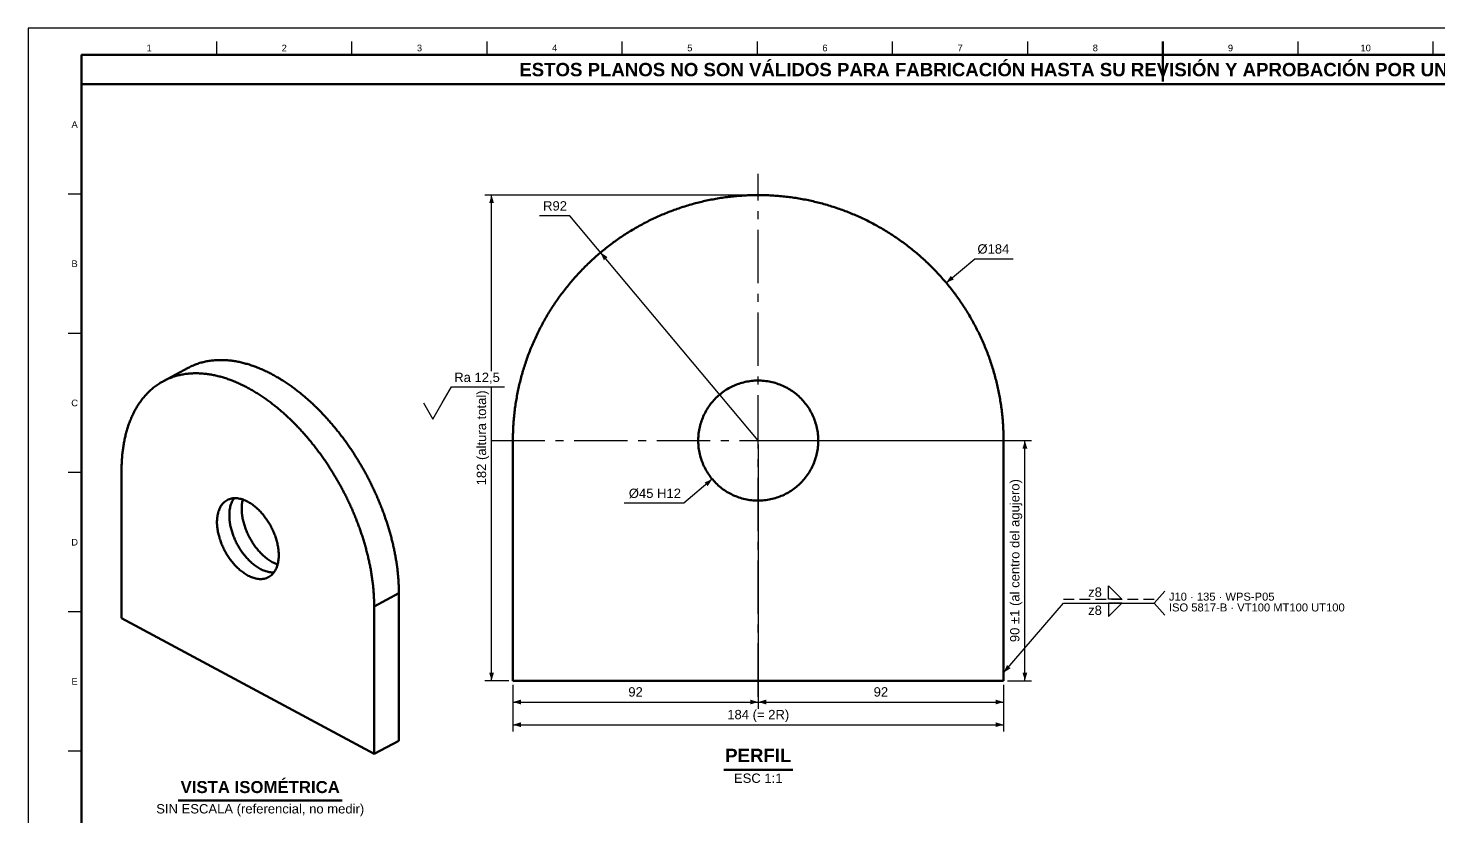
# Model space of a CAD drawing. Header units: millimetres. Extents: x 0 to 841, y 0 to 594.
# Drawn here: x 0 to 529, y 298 to 594 of the extents above; entities that cross this region are included whole.
import ezdxf
from ezdxf.enums import TextEntityAlignment as Align

# ---------------------------------------------------------------- set-up
doc = ezdxf.new("R2010")
doc.units = ezdxf.units.MM
doc.linetypes.add('EJE', pattern=[31, 20, -4, 3, -4])
doc.linetypes.add('OCULTO', pattern=[6, 4, -2])
for name, color, linetype, lineweight in [('COTA', 7, 'CONTINUOUS', 25), ('EJE', 7, 'EJE', 25), ('FINA', 7, 'CONTINUOUS', 25), ('MARCO', 7, 'CONTINUOUS', 70), ('OCU', 7, 'OCULTO', 25), ('TXT', 7, 'CONTINUOUS', 25), ('VIS', 7, 'CONTINUOUS', 50)]:
    doc.layers.add(name, color=color, linetype=linetype, lineweight=lineweight)
doc.styles.add('STD', font='LiberationSans-Regular.ttf')
doc.styles.add('STDB', font='LiberationSans-Bold.ttf')

msp = doc.modelspace()

# ---------------------------------------------------------------- linework, layer by layer
at = {"layer": 'COTA'}
for p, q in [((272.25, 531.45), (171.25, 531.45)), ((173.75, 465.5), (173.75, 531.45)), ((203.04, 523.71), (191.71, 523.71)), ((273.75, 439.45), (203.04, 523.71)), ((344.23, 498.59), (354.95, 507.58)), ((354.95, 507.58), (369.4, 507.58)), ((173.75, 349.45), (173.75, 459.75)), ((275.25, 439.45), (376.25, 439.45)), ((373.75, 349.45), (373.75, 439.45)), ((273.75, 437.95), (273.75, 338.95)), ((273.75, 437.95), (273.75, 338.95)), ((256.51, 424.99), (245.79, 415.99)), ((245.79, 415.99), (223.43, 415.99)), ((422.25, 378.45), (426.25, 382.95)), ((365.75, 352.45), (388.25, 378.45)), ((388.25, 378.45), (422.25, 378.45)), ((422.25, 378.45), (426.25, 373.95)), ((180.25, 349.45), (171.25, 349.45)), ((367.25, 349.45), (376.25, 349.45)), ((181.75, 347.95), (181.75, 338.95)), ((181.75, 347.95), (181.75, 330.45)), ((365.75, 347.95), (365.75, 338.95)), ((365.75, 347.95), (365.75, 330.45)), ((181.75, 341.45), (273.75, 341.45)), ((273.75, 341.45), (365.75, 341.45)), ((181.75, 332.95), (365.75, 332.95))]:
    msp.add_line(p, q, dxfattribs=at)
for points in [[(155.25, 453.55), (158.75, 459.65), (178.57, 459.65)], [(148.25, 453.55), (151.75, 447.45), (155.25, 453.55)]]:
    msp.add_lwpolyline(points, dxfattribs=at)
for points in [[(405.12, 380.05), (405.12, 385.05), (410.12, 380.05)], [(405.12, 378.45), (405.12, 373.45), (410.12, 378.45)]]:
    msp.add_lwpolyline(points, close=True, dxfattribs=at)
for points in [[(173.75, 531.45), (172.85, 528.45), (174.65, 528.45)], [(214.61, 509.92), (215.85, 507.05), (217.23, 508.21)], [(344.23, 498.59), (347.1, 499.82), (345.95, 501.2)], [(373.75, 439.45), (372.85, 436.45), (374.65, 436.45)], [(256.51, 424.99), (253.64, 423.75), (254.79, 422.37)], [(365.75, 352.45), (368.39, 354.13), (367.03, 355.31)], [(173.75, 349.45), (174.65, 352.45), (172.85, 352.45)], [(373.75, 349.45), (374.65, 352.45), (372.85, 352.45)], [(181.75, 341.45), (184.75, 340.55), (184.75, 342.35)], [(273.75, 341.45), (270.75, 342.35), (270.75, 340.55)], [(273.75, 341.45), (276.75, 340.55), (276.75, 342.35)], [(365.75, 341.45), (362.75, 342.35), (362.75, 340.55)], [(181.75, 332.95), (184.75, 332.05), (184.75, 333.85)], [(365.75, 332.95), (362.75, 333.85), (362.75, 332.05)]]:
    msp.add_solid(points, dxfattribs=at)
at = {"layer": 'EJE'}
for p, q in [((273.75, 343.45), (273.75, 539.45)), ((173.75, 439.45), (373.75, 439.45))]:
    msp.add_line(p, q, dxfattribs=at)
at = {"layer": 'FINA'}
for p, q in [((70.69, 584), (70.69, 589)), ((121.38, 584), (121.38, 589)), ((172.06, 584), (172.06, 589)), ((222.75, 584), (222.75, 589)), ((273.44, 584), (273.44, 589)), ((324.12, 584), (324.12, 589)), ((374.81, 584), (374.81, 589)), ((425.5, 584), (425.5, 589)), ((476.19, 584), (476.19, 589)), ((526.88, 584), (526.88, 589)), ((20, 531.82), (15, 531.82)), ((20, 479.64), (15, 479.64)), ((20, 427.45), (15, 427.45)), ((20, 375.27), (15, 375.27)), ((20, 323.09), (15, 323.09))]:
    msp.add_line(p, q, dxfattribs=at)
msp.add_lwpolyline([(0, 0), (841, 0), (841, 594), (0, 594)], close=True, dxfattribs=at)
at = {"layer": 'MARCO'}
msp.add_line((425.5, 589), (425.5, 574), dxfattribs=at)
for points in [[(20, 10), (831, 10), (831, 584), (20, 584)], [(20, 573), (831, 573), (831, 584), (20, 584)]]:
    msp.add_lwpolyline(points, close=True, dxfattribs=at)
at = {"layer": 'OCU'}
msp.add_line((388.25, 380.05), (422.25, 380.05), dxfattribs=at)
at = {"layer": 'VIS'}
for p, q in [((260.83, 316.05), (286.67, 316.05)), ((56.29, 304.58), (117.71, 304.58))]:
    msp.add_line(p, q, dxfattribs=at)
for points in [[(365.75, 439.45), (365.75, 440.05), (365.74, 440.65), (365.73, 441.25), (365.72, 441.85), (365.7, 442.45), (365.68, 443.05), (365.65, 443.65), (365.62, 444.25), (365.59, 444.85), (365.55, 445.45), (365.51, 446.05), (365.47, 446.65), (365.42, 447.25), (365.37, 447.85), (365.31, 448.45), (365.25, 449.05), (365.18, 449.64), (365.11, 450.24), (365.04, 450.84), (364.97, 451.43), (364.89, 452.03), (364.8, 452.62), (364.71, 453.22), (364.62, 453.81), (364.53, 454.4), (364.43, 455), (364.32, 455.59), (364.22, 456.18), (364.1, 456.77), (363.99, 457.36), (363.87, 457.95), (363.75, 458.54), (363.62, 459.12), (363.49, 459.71), (363.36, 460.3), (363.22, 460.88), (363.08, 461.47), (362.93, 462.05), (362.78, 462.63), (362.63, 463.21), (362.47, 463.79), (362.31, 464.37), (362.15, 464.95), (361.98, 465.53), (361.8, 466.1), (361.63, 466.68), (361.45, 467.25), (361.27, 467.82), (361.08, 468.39), (360.89, 468.96), (360.69, 469.53), (360.49, 470.1), (360.29, 470.66), (360.09, 471.23), (359.88, 471.79), (359.66, 472.35), (359.45, 472.91), (359.23, 473.47), (359, 474.03), (358.78, 474.59), (358.54, 475.14), (358.31, 475.69), (358.07, 476.25), (357.83, 476.8), (357.58, 477.34), (357.33, 477.89), (357.08, 478.44), (356.82, 478.98), (356.56, 479.52), (356.3, 480.06), (356.03, 480.6), (355.76, 481.14), (355.49, 481.67), (355.21, 482.2), (354.93, 482.73), (354.65, 483.26), (354.36, 483.79), (354.07, 484.32), (353.77, 484.84), (353.47, 485.36), (353.17, 485.88), (352.87, 486.4), (352.56, 486.92), (352.25, 487.43), (351.93, 487.94), (351.61, 488.45), (351.29, 488.96), (350.97, 489.46), (350.64, 489.97), (350.31, 490.47), (349.97, 490.97), (349.63, 491.46), (349.29, 491.96), (348.95, 492.45), (348.6, 492.94), (348.25, 493.43), (347.9, 493.91), (347.54, 494.4), (347.18, 494.88), (346.81, 495.36), (346.45, 495.83), (346.08, 496.3), (345.71, 496.78), (345.33, 497.24), (344.95, 497.71), (344.57, 498.17), (344.18, 498.64), (343.8, 499.1), (343.4, 499.55), (343.01, 500), (342.61, 500.46), (342.21, 500.9), (341.81, 501.35), (341.4, 501.79), (341, 502.23), (340.58, 502.67), (340.17, 503.11), (339.75, 503.54), (339.33, 503.97), (338.91, 504.4), (338.48, 504.82), (338.06, 505.24), (337.62, 505.66), (337.19, 506.08), (336.75, 506.49), (336.32, 506.9), (335.87, 507.31), (335.43, 507.71), (334.98, 508.11), (334.53, 508.51), (334.08, 508.91), (333.62, 509.3), (333.17, 509.69), (332.71, 510.07), (332.24, 510.46), (331.78, 510.84), (331.31, 511.22), (330.84, 511.59), (330.37, 511.96), (329.89, 512.33), (329.42, 512.7), (328.94, 513.06), (328.46, 513.42), (327.97, 513.77), (327.49, 514.12), (327, 514.47), (326.51, 514.82), (326.01, 515.16), (325.52, 515.5), (325.02, 515.84), (324.52, 516.17), (324.02, 516.5), (323.51, 516.83), (323.01, 517.15), (322.5, 517.47), (321.99, 517.79), (321.47, 518.1), (320.96, 518.41), (320.44, 518.72), (319.92, 519.02), (319.4, 519.32), (318.88, 519.62), (318.36, 519.91), (317.83, 520.2), (317.3, 520.49), (316.77, 520.77), (316.24, 521.05), (315.7, 521.33), (315.17, 521.6), (314.63, 521.87), (314.09, 522.13), (313.55, 522.39), (313.01, 522.65), (312.46, 522.91), (311.92, 523.16), (311.37, 523.41), (310.82, 523.65), (310.27, 523.89), (309.72, 524.13), (309.16, 524.36), (308.61, 524.59), (308.05, 524.81), (307.49, 525.04), (306.93, 525.26), (306.37, 525.47), (305.81, 525.68), (305.25, 525.89), (304.68, 526.09), (304.12, 526.29), (303.55, 526.49), (302.98, 526.68), (302.41, 526.87), (301.84, 527.06), (301.26, 527.24), (300.69, 527.42), (300.11, 527.59), (299.54, 527.76), (298.96, 527.93), (298.38, 528.09), (297.8, 528.25), (297.22, 528.4), (296.64, 528.56), (296.06, 528.7), (295.48, 528.85), (294.89, 528.99), (294.31, 529.12), (293.72, 529.26), (293.13, 529.38), (292.54, 529.51), (291.96, 529.63), (291.37, 529.75), (290.78, 529.86), (290.19, 529.97), (289.59, 530.07), (289, 530.18), (288.41, 530.27), (287.82, 530.37), (287.22, 530.46), (286.63, 530.54), (286.03, 530.63), (285.44, 530.7), (284.84, 530.78), (284.24, 530.85), (283.65, 530.91), (283.05, 530.98), (282.45, 531.04), (281.85, 531.09), (281.25, 531.14), (280.65, 531.19), (280.05, 531.23), (279.45, 531.27), (278.85, 531.31), (278.25, 531.34), (277.65, 531.37), (277.05, 531.39), (276.45, 531.41), (275.85, 531.42), (275.25, 531.44), (274.65, 531.44), (274.05, 531.45), (273.45, 531.45), (272.85, 531.44), (272.25, 531.44), (271.65, 531.42), (271.05, 531.41), (270.45, 531.39), (269.85, 531.37), (269.25, 531.34), (268.65, 531.31), (268.05, 531.27), (267.45, 531.23), (266.85, 531.19), (266.25, 531.14), (265.65, 531.09), (265.05, 531.04), (264.45, 530.98), (263.85, 530.91), (263.26, 530.85), (262.66, 530.78), (262.06, 530.7), (261.47, 530.63), (260.87, 530.54), (260.28, 530.46), (259.68, 530.37), (259.09, 530.27), (258.5, 530.18), (257.91, 530.07), (257.31, 529.97), (256.72, 529.86), (256.13, 529.75), (255.54, 529.63), (254.96, 529.51), (254.37, 529.38), (253.78, 529.26), (253.19, 529.12), (252.61, 528.99), (252.02, 528.85), (251.44, 528.7), (250.86, 528.56), (250.28, 528.4), (249.7, 528.25), (249.12, 528.09), (248.54, 527.93), (247.96, 527.76), (247.39, 527.59), (246.81, 527.42), (246.24, 527.24), (245.66, 527.06), (245.09, 526.87), (244.52, 526.68), (243.95, 526.49), (243.38, 526.29), (242.82, 526.09), (242.25, 525.89), (241.69, 525.68), (241.13, 525.47), (240.57, 525.26), (240.01, 525.04), (239.45, 524.81), (238.89, 524.59), (238.34, 524.36), (237.78, 524.13), (237.23, 523.89), (236.68, 523.65), (236.13, 523.41), (235.58, 523.16), (235.04, 522.91), (234.49, 522.65), (233.95, 522.39), (233.41, 522.13), (232.87, 521.87), (232.33, 521.6), (231.8, 521.33), (231.26, 521.05), (230.73, 520.77), (230.2, 520.49), (229.67, 520.2), (229.14, 519.91), (228.62, 519.62), (228.1, 519.32), (227.58, 519.02), (227.06, 518.72), (226.54, 518.41), (226.03, 518.1), (225.51, 517.79), (225, 517.47), (224.49, 517.15), (223.99, 516.83), (223.48, 516.5), (222.98, 516.17), (222.48, 515.84), (221.98, 515.5), (221.49, 515.16), (220.99, 514.82), (220.5, 514.47), (220.01, 514.12), (219.53, 513.77), (219.04, 513.42), (218.56, 513.06), (218.08, 512.7), (217.61, 512.33), (217.13, 511.96), (216.66, 511.59), (216.19, 511.22), (215.72, 510.84), (215.26, 510.46), (214.79, 510.07), (214.33, 509.69), (213.88, 509.3), (213.42, 508.91), (212.97, 508.51), (212.52, 508.11), (212.07, 507.71), (211.63, 507.31), (211.18, 506.9), (210.75, 506.49), (210.31, 506.08), (209.88, 505.66), (209.44, 505.24), (209.02, 504.82), (208.59, 504.4), (208.17, 503.97), (207.75, 503.54), (207.33, 503.11), (206.92, 502.67), (206.5, 502.23), (206.1, 501.79), (205.69, 501.35), (205.29, 500.9), (204.89, 500.46), (204.49, 500), (204.1, 499.55), (203.7, 499.1), (203.32, 498.64), (202.93, 498.17), (202.55, 497.71), (202.17, 497.24), (201.79, 496.78), (201.42, 496.3), (201.05, 495.83), (200.69, 495.36), (200.32, 494.88), (199.96, 494.4), (199.6, 493.91), (199.25, 493.43), (198.9, 492.94), (198.55, 492.45), (198.21, 491.96), (197.87, 491.46), (197.53, 490.97), (197.19, 490.47), (196.86, 489.97), (196.53, 489.46), (196.21, 488.96), (195.89, 488.45), (195.57, 487.94), (195.25, 487.43), (194.94, 486.92), (194.63, 486.4), (194.33, 485.88), (194.03, 485.36), (193.73, 484.84), (193.43, 484.32), (193.14, 483.79), (192.85, 483.26), (192.57, 482.73), (192.29, 482.2), (192.01, 481.67), (191.74, 481.14), (191.47, 480.6), (191.2, 480.06), (190.94, 479.52), (190.68, 478.98), (190.42, 478.44), (190.17, 477.89), (189.92, 477.34), (189.67, 476.8), (189.43, 476.25), (189.19, 475.69), (188.96, 475.14), (188.72, 474.59), (188.5, 474.03), (188.27, 473.47), (188.05, 472.91), (187.84, 472.35), (187.62, 471.79), (187.41, 471.23), (187.21, 470.66), (187.01, 470.1), (186.81, 469.53), (186.61, 468.96), (186.42, 468.39), (186.23, 467.82), (186.05, 467.25), (185.87, 466.68), (185.7, 466.1), (185.52, 465.53), (185.35, 464.95), (185.19, 464.37), (185.03, 463.79), (184.87, 463.21), (184.72, 462.63), (184.57, 462.05), (184.42, 461.47), (184.28, 460.88), (184.14, 460.3), (184.01, 459.71), (183.88, 459.12), (183.75, 458.54), (183.63, 457.95), (183.51, 457.36), (183.4, 456.77), (183.28, 456.18), (183.18, 455.59), (183.07, 455), (182.97, 454.4), (182.88, 453.81), (182.79, 453.22), (182.7, 452.62), (182.61, 452.03), (182.53, 451.43), (182.46, 450.84), (182.39, 450.24), (182.32, 449.64), (182.25, 449.05), (182.19, 448.45), (182.13, 447.85), (182.08, 447.25), (182.03, 446.65), (181.99, 446.05), (181.95, 445.45), (181.91, 444.85), (181.88, 444.25), (181.85, 443.65), (181.82, 443.05), (181.8, 442.45), (181.78, 441.85), (181.77, 441.25), (181.76, 440.65), (181.75, 440.05), (181.75, 439.45)], [(50.68, 461.72), (59.95, 466.69)], [(139, 382.24), (139, 382.68), (138.99, 383.12), (138.99, 383.56), (138.98, 383.99), (138.97, 384.43), (138.95, 384.87), (138.93, 385.31), (138.91, 385.74), (138.89, 386.18), (138.86, 386.62), (138.83, 387.05), (138.8, 387.49), (138.77, 387.93), (138.73, 388.36), (138.7, 388.8), (138.66, 389.24), (138.61, 389.67), (138.57, 390.11), (138.52, 390.54), (138.47, 390.98), (138.42, 391.41), (138.36, 391.85), (138.3, 392.28), (138.24, 392.71), (138.18, 393.15), (138.12, 393.58), (138.05, 394.01), (137.98, 394.44), (137.91, 394.88), (137.84, 395.31), (137.76, 395.74), (137.69, 396.17), (137.61, 396.6), (137.52, 397.03), (137.44, 397.46), (137.36, 397.89), (137.27, 398.32), (137.18, 398.75), (137.09, 399.17), (136.99, 399.6), (136.9, 400.03), (136.8, 400.46), (136.7, 400.88), (136.6, 401.31), (136.49, 401.73), (136.39, 402.16), (136.28, 402.58), (136.17, 403.01), (136.06, 403.43), (135.94, 403.85), (135.83, 404.27), (135.71, 404.7), (135.59, 405.12), (135.47, 405.54), (135.35, 405.96), (135.22, 406.38), (135.1, 406.8), (134.97, 407.22), (134.84, 407.63), (134.71, 408.05), (134.58, 408.47), (134.44, 408.88), (134.3, 409.3), (134.16, 409.72), (134.02, 410.13), (133.88, 410.54), (133.74, 410.96), (133.59, 411.37), (133.44, 411.78), (133.3, 412.19), (133.14, 412.6), (132.99, 413.02), (132.84, 413.42), (132.68, 413.83), (132.52, 414.24), (132.37, 414.65), (132.2, 415.06), (132.04, 415.46), (131.88, 415.87), (131.71, 416.27), (131.54, 416.68), (131.38, 417.08), (131.21, 417.49), (131.03, 417.89), (130.86, 418.29), (130.68, 418.69), (130.51, 419.09), (130.33, 419.49), (130.15, 419.89), (129.97, 420.29), (129.78, 420.69), (129.6, 421.08), (129.41, 421.48), (129.22, 421.87), (129.03, 422.27), (128.84, 422.66), (128.65, 423.06), (128.46, 423.45), (128.26, 423.84), (128.06, 424.23), (127.87, 424.62), (127.67, 425.01), (127.46, 425.4), (127.26, 425.79), (127.06, 426.17), (126.85, 426.56), (126.64, 426.95), (126.43, 427.33), (126.22, 427.71), (126.01, 428.1), (125.8, 428.48), (125.58, 428.86), (125.36, 429.24), (125.15, 429.62), (124.93, 430), (124.7, 430.38), (124.48, 430.75), (124.26, 431.13), (124.03, 431.5), (123.81, 431.88), (123.58, 432.25), (123.35, 432.62), (123.12, 433), (122.88, 433.37), (122.65, 433.74), (122.41, 434.1), (122.17, 434.47), (121.94, 434.84), (121.7, 435.2), (121.45, 435.57), (121.21, 435.93), (120.97, 436.3), (120.72, 436.66), (120.47, 437.02), (120.22, 437.38), (119.97, 437.74), (119.72, 438.1), (119.47, 438.45), (119.21, 438.81), (118.96, 439.17), (118.7, 439.52), (118.44, 439.87), (118.18, 440.22), (117.92, 440.57), (117.65, 440.92), (117.39, 441.27), (117.12, 441.62), (116.86, 441.97), (116.59, 442.31), (116.32, 442.66), (116.04, 443), (115.77, 443.34), (115.5, 443.68), (115.22, 444.02), (114.94, 444.36), (114.66, 444.69), (114.38, 445.03), (114.1, 445.37), (113.81, 445.7), (113.53, 446.03), (113.24, 446.36), (112.95, 446.69), (112.66, 447.02), (112.37, 447.35), (112.08, 447.67), (111.79, 448), (111.49, 448.32), (111.19, 448.64), (110.9, 448.96), (110.6, 449.28), (110.29, 449.6), (109.99, 449.91), (109.69, 450.23), (109.38, 450.54), (109.07, 450.85), (108.77, 451.16), (108.45, 451.47), (108.14, 451.78), (107.83, 452.08), (107.51, 452.39), (107.2, 452.69), (106.88, 452.99), (106.56, 453.29), (106.24, 453.59), (105.92, 453.89), (105.59, 454.18), (105.27, 454.47), (104.94, 454.76), (104.61, 455.05), (104.28, 455.34), (103.95, 455.63), (103.62, 455.91), (103.29, 456.19), (102.95, 456.47), (102.61, 456.75), (102.27, 457.03), (101.93, 457.31), (101.59, 457.58), (101.25, 457.85), (100.9, 458.12), (100.55, 458.39), (100.21, 458.65), (99.86, 458.91), (99.5, 459.17), (99.15, 459.43), (98.8, 459.69), (98.44, 459.94), (98.08, 460.2), (97.72, 460.45), (97.36, 460.7), (97, 460.94), (96.64, 461.18), (96.27, 461.42), (95.9, 461.66), (95.54, 461.9), (95.17, 462.13), (94.79, 462.36), (94.42, 462.59), (94.04, 462.82), (93.67, 463.04), (93.29, 463.26), (92.91, 463.48), (92.53, 463.7), (92.15, 463.91), (91.76, 464.12), (91.38, 464.32), (90.99, 464.53), (90.6, 464.73), (90.21, 464.93), (89.82, 465.12), (89.42, 465.31), (89.03, 465.5), (88.63, 465.68), (88.23, 465.87), (87.83, 466.04), (87.43, 466.22), (87.03, 466.39), (86.62, 466.56), (86.22, 466.72), (85.81, 466.88), (85.4, 467.04), (84.99, 467.19), (84.58, 467.34), (84.17, 467.49), (83.75, 467.63), (83.34, 467.77), (82.92, 467.9), (82.5, 468.03), (82.08, 468.15), (81.66, 468.27), (81.24, 468.39), (80.82, 468.5), (80.39, 468.61), (79.97, 468.71), (79.54, 468.81), (79.11, 468.9), (78.68, 468.99), (78.25, 469.07), (77.82, 469.15), (77.39, 469.22), (76.96, 469.28), (76.52, 469.35), (76.09, 469.4), (75.66, 469.45), (75.22, 469.5), (74.78, 469.54), (74.35, 469.57), (73.91, 469.6), (73.47, 469.62), (73.04, 469.63), (72.6, 469.64), (72.16, 469.64), (71.72, 469.64), (71.29, 469.63), (70.85, 469.61), (70.41, 469.59), (69.97, 469.56), (69.54, 469.52), (69.1, 469.48), (68.67, 469.43), (68.23, 469.37), (67.8, 469.31), (67.37, 469.24), (66.94, 469.16), (66.51, 469.07), (66.08, 468.98), (65.66, 468.88), (65.23, 468.77), (64.81, 468.65), (64.39, 468.53), (63.97, 468.4), (63.56, 468.26), (63.14, 468.12), (62.73, 467.96), (62.32, 467.8), (61.92, 467.64), (61.52, 467.46), (61.12, 467.28), (60.73, 467.09), (60.33, 466.89), (59.95, 466.69)], [(50.68, 461.72), (50.3, 461.51), (49.92, 461.29), (49.54, 461.06), (49.17, 460.83), (48.8, 460.59), (48.44, 460.35), (48.08, 460.1), (47.73, 459.84), (47.38, 459.58), (47.04, 459.31), (46.7, 459.03), (46.36, 458.75), (46.03, 458.46), (45.71, 458.17), (45.39, 457.87), (45.08, 457.57), (44.77, 457.26), (44.46, 456.94), (44.17, 456.62), (43.87, 456.3), (43.59, 455.97), (43.3, 455.63), (43.03, 455.29), (42.75, 454.95), (42.49, 454.6), (42.23, 454.25), (41.97, 453.9), (41.72, 453.54), (41.48, 453.18), (41.24, 452.81), (41, 452.44), (40.77, 452.07), (40.55, 451.69), (40.33, 451.31), (40.12, 450.93), (39.91, 450.55), (39.71, 450.16), (39.51, 449.77), (39.32, 449.38), (39.13, 448.98), (38.94, 448.59), (38.77, 448.19), (38.59, 447.79), (38.42, 447.38), (38.26, 446.98), (38.1, 446.57), (37.94, 446.16), (37.79, 445.75), (37.65, 445.34), (37.51, 444.92), (37.37, 444.51), (37.24, 444.09), (37.11, 443.67), (36.99, 443.26), (36.87, 442.83), (36.75, 442.41), (36.64, 441.99), (36.53, 441.57), (36.43, 441.14), (36.33, 440.71), (36.24, 440.29), (36.14, 439.86), (36.06, 439.43), (35.97, 439), (35.89, 438.57), (35.82, 438.14), (35.74, 437.71), (35.68, 437.28), (35.61, 436.85), (35.55, 436.41), (35.49, 435.98), (35.44, 435.55), (35.38, 435.11), (35.34, 434.68), (35.29, 434.24), (35.25, 433.81), (35.21, 433.37), (35.18, 432.93), (35.15, 432.5), (35.12, 432.06), (35.09, 431.63), (35.07, 431.19), (35.05, 430.75), (35.04, 430.31), (35.02, 429.88), (35.01, 429.44), (35.01, 429), (35, 428.57), (35, 428.13)], [(129.73, 377.27), (129.73, 377.7), (129.73, 378.14), (129.72, 378.58), (129.71, 379.02), (129.7, 379.46), (129.68, 379.89), (129.66, 380.33), (129.64, 380.77), (129.62, 381.2), (129.6, 381.64), (129.57, 382.08), (129.54, 382.52), (129.5, 382.95), (129.47, 383.39), (129.43, 383.82), (129.39, 384.26), (129.34, 384.7), (129.3, 385.13), (129.25, 385.57), (129.2, 386), (129.15, 386.44), (129.09, 386.87), (129.04, 387.3), (128.98, 387.74), (128.91, 388.17), (128.85, 388.6), (128.78, 389.04), (128.71, 389.47), (128.64, 389.9), (128.57, 390.33), (128.5, 390.76), (128.42, 391.19), (128.34, 391.62), (128.26, 392.05), (128.17, 392.48), (128.09, 392.91), (128, 393.34), (127.91, 393.77), (127.82, 394.2), (127.72, 394.63), (127.63, 395.05), (127.53, 395.48), (127.43, 395.91), (127.33, 396.33), (127.23, 396.76), (127.12, 397.18), (127.01, 397.61), (126.9, 398.03), (126.79, 398.45), (126.68, 398.88), (126.56, 399.3), (126.44, 399.72), (126.33, 400.14), (126.2, 400.56), (126.08, 400.98), (125.96, 401.4), (125.83, 401.82), (125.7, 402.24), (125.57, 402.66), (125.44, 403.08), (125.31, 403.49), (125.17, 403.91), (125.04, 404.32), (124.9, 404.74), (124.76, 405.15), (124.61, 405.57), (124.47, 405.98), (124.32, 406.39), (124.18, 406.81), (124.03, 407.22), (123.88, 407.63), (123.72, 408.04), (123.57, 408.45), (123.41, 408.86), (123.26, 409.27), (123.1, 409.67), (122.94, 410.08), (122.77, 410.49), (122.61, 410.89), (122.44, 411.3), (122.28, 411.7), (122.11, 412.11), (121.94, 412.51), (121.77, 412.91), (121.59, 413.31), (121.42, 413.72), (121.24, 414.12), (121.06, 414.52), (120.88, 414.92), (120.7, 415.31), (120.52, 415.71), (120.33, 416.11), (120.14, 416.5), (119.96, 416.9), (119.77, 417.29), (119.58, 417.69), (119.38, 418.08), (119.19, 418.47), (118.99, 418.86), (118.8, 419.26), (118.6, 419.65), (118.4, 420.03), (118.2, 420.42), (117.99, 420.81), (117.79, 421.2), (117.58, 421.58), (117.37, 421.97), (117.17, 422.35), (116.95, 422.74), (116.74, 423.12), (116.53, 423.5), (116.31, 423.88), (116.1, 424.26), (115.88, 424.64), (115.66, 425.02), (115.44, 425.4), (115.21, 425.78), (114.99, 426.15), (114.77, 426.53), (114.54, 426.9), (114.31, 427.28), (114.08, 427.65), (113.85, 428.02), (113.62, 428.39), (113.38, 428.76), (113.14, 429.13), (112.91, 429.5), (112.67, 429.86), (112.43, 430.23), (112.19, 430.59), (111.94, 430.96), (111.7, 431.32), (111.45, 431.68), (111.21, 432.04), (110.96, 432.4), (110.71, 432.76), (110.45, 433.12), (110.2, 433.48), (109.95, 433.83), (109.69, 434.19), (109.43, 434.54), (109.17, 434.9), (108.91, 435.25), (108.65, 435.6), (108.39, 435.95), (108.12, 436.3), (107.86, 436.64), (107.59, 436.99), (107.32, 437.34), (107.05, 437.68), (106.78, 438.02), (106.5, 438.36), (106.23, 438.7), (105.95, 439.04), (105.67, 439.38), (105.39, 439.72), (105.11, 440.06), (104.83, 440.39), (104.55, 440.72), (104.26, 441.06), (103.97, 441.39), (103.69, 441.72), (103.4, 442.04), (103.11, 442.37), (102.81, 442.7), (102.52, 443.02), (102.22, 443.34), (101.93, 443.66), (101.63, 443.99), (101.33, 444.3), (101.03, 444.62), (100.72, 444.94), (100.42, 445.25), (100.11, 445.57), (99.81, 445.88), (99.5, 446.19), (99.19, 446.5), (98.88, 446.8), (98.56, 447.11), (98.25, 447.41), (97.93, 447.72), (97.61, 448.02), (97.29, 448.32), (96.97, 448.61), (96.65, 448.91), (96.33, 449.2), (96, 449.5), (95.68, 449.79), (95.35, 450.08), (95.02, 450.37), (94.69, 450.65), (94.35, 450.94), (94.02, 451.22), (93.68, 451.5), (93.34, 451.78), (93.01, 452.05), (92.66, 452.33), (92.32, 452.6), (91.98, 452.87), (91.63, 453.14), (91.29, 453.41), (90.94, 453.68), (90.59, 453.94), (90.24, 454.2), (89.88, 454.46), (89.53, 454.71), (89.17, 454.97), (88.82, 455.22), (88.46, 455.47), (88.1, 455.72), (87.73, 455.97), (87.37, 456.21), (87, 456.45), (86.64, 456.69), (86.27, 456.92), (85.9, 457.16), (85.53, 457.39), (85.15, 457.62), (84.78, 457.84), (84.4, 458.07), (84.02, 458.29), (83.64, 458.5), (83.26, 458.72), (82.88, 458.93), (82.49, 459.14), (82.11, 459.35), (81.72, 459.55), (81.33, 459.75), (80.94, 459.95), (80.55, 460.14), (80.16, 460.34), (79.76, 460.52), (79.36, 460.71), (78.97, 460.89), (78.57, 461.07), (78.16, 461.24), (77.76, 461.42), (77.36, 461.58), (76.95, 461.75), (76.54, 461.91), (76.14, 462.06), (75.73, 462.22), (75.31, 462.37), (74.9, 462.51), (74.49, 462.65), (74.07, 462.79), (73.65, 462.92), (73.24, 463.05), (72.82, 463.18), (72.4, 463.3), (71.97, 463.41), (71.55, 463.52), (71.13, 463.63), (70.7, 463.73), (70.27, 463.83), (69.85, 463.92), (69.42, 464.01), (68.99, 464.09), (68.56, 464.17), (68.12, 464.24), (67.69, 464.31), (67.26, 464.37), (66.82, 464.43), (66.39, 464.48), (65.95, 464.52), (65.52, 464.56), (65.08, 464.59), (64.64, 464.62), (64.21, 464.64), (63.77, 464.66), (63.33, 464.67), (62.89, 464.67), (62.46, 464.67), (62.02, 464.66), (61.58, 464.64), (61.14, 464.62), (60.71, 464.59), (60.27, 464.55), (59.84, 464.5), (59.4, 464.45), (58.97, 464.4), (58.53, 464.33), (58.1, 464.26), (57.67, 464.18), (57.24, 464.09), (56.81, 464), (56.39, 463.9), (55.96, 463.79), (55.54, 463.68), (55.12, 463.55), (54.7, 463.42), (54.29, 463.29), (53.88, 463.14), (53.47, 462.99), (53.06, 462.83), (52.65, 462.66), (52.25, 462.49), (51.85, 462.3), (51.46, 462.12), (51.07, 461.92), (50.68, 461.72)], [(296.25, 439.45), (296.24, 438.85), (296.22, 438.25), (296.18, 437.65), (296.12, 437.05), (296.05, 436.45), (295.96, 435.85), (295.86, 435.26), (295.74, 434.67), (295.6, 434.09), (295.45, 433.5), (295.28, 432.93), (295.1, 432.35), (294.9, 431.78), (294.69, 431.22), (294.46, 430.66), (294.22, 430.11), (293.97, 429.57), (293.69, 429.03), (293.41, 428.5), (293.11, 427.98), (292.8, 427.47), (292.47, 426.96), (292.13, 426.47), (291.77, 425.98), (291.41, 425.5), (291.03, 425.04), (290.64, 424.58), (290.23, 424.13), (289.82, 423.7), (289.39, 423.28), (288.95, 422.86), (288.51, 422.46), (288.05, 422.07), (287.58, 421.7), (287.1, 421.33), (286.61, 420.98), (286.11, 420.65), (285.6, 420.32), (285.09, 420.01), (284.56, 419.72), (284.03, 419.44), (283.49, 419.17), (282.95, 418.91), (282.4, 418.68), (281.84, 418.45), (281.27, 418.24), (280.7, 418.05), (280.13, 417.87), (279.55, 417.71), (278.97, 417.56), (278.38, 417.43), (277.79, 417.31), (277.2, 417.21), (276.6, 417.13), (276, 417.06), (275.4, 417.01), (274.8, 416.97), (274.2, 416.95), (273.6, 416.95), (273, 416.96), (272.4, 416.99), (271.8, 417.03), (271.2, 417.09), (270.6, 417.17), (270.01, 417.26), (269.42, 417.37), (268.83, 417.49), (268.24, 417.63), (267.66, 417.79), (267.08, 417.96), (266.51, 418.14), (265.94, 418.35), (265.38, 418.56), (264.83, 418.79), (264.28, 419.04), (263.74, 419.3), (263.2, 419.57), (262.67, 419.86), (262.15, 420.17), (261.64, 420.48), (261.14, 420.81), (260.65, 421.16), (260.16, 421.51), (259.69, 421.88), (259.22, 422.27), (258.77, 422.66), (258.33, 423.07), (257.89, 423.49), (257.47, 423.92), (257.06, 424.36), (256.67, 424.81), (256.28, 425.27), (255.91, 425.74), (255.55, 426.22), (255.2, 426.71), (254.87, 427.22), (254.55, 427.72), (254.24, 428.24), (253.95, 428.77), (253.67, 429.3), (253.4, 429.84), (253.15, 430.39), (252.92, 430.94), (252.7, 431.5), (252.49, 432.07), (252.31, 432.64), (252.13, 433.21), (251.97, 433.79), (251.83, 434.38), (251.7, 434.97), (251.59, 435.56), (251.49, 436.15), (251.41, 436.75), (251.35, 437.35), (251.3, 437.95), (251.27, 438.55), (251.25, 439.15), (251.25, 439.75), (251.27, 440.35), (251.3, 440.95), (251.35, 441.55), (251.41, 442.15), (251.49, 442.75), (251.59, 443.34), (251.7, 443.93), (251.83, 444.52), (251.97, 445.1), (252.13, 445.68), (252.31, 446.26), (252.49, 446.83), (252.7, 447.39), (252.92, 447.95), (253.15, 448.51), (253.4, 449.06), (253.67, 449.6), (253.95, 450.13), (254.24, 450.66), (254.55, 451.17), (254.87, 451.68), (255.2, 452.18), (255.55, 452.67), (255.91, 453.16), (256.28, 453.63), (256.67, 454.09), (257.06, 454.54), (257.47, 454.98), (257.89, 455.41), (258.33, 455.83), (258.77, 456.24), (259.22, 456.63), (259.69, 457.01), (260.16, 457.38), (260.65, 457.74), (261.14, 458.08), (261.64, 458.41), (262.15, 458.73), (262.67, 459.03), (263.2, 459.32), (263.74, 459.6), (264.28, 459.86), (264.83, 460.1), (265.38, 460.34), (265.94, 460.55), (266.51, 460.75), (267.08, 460.94), (267.66, 461.11), (268.24, 461.26), (268.83, 461.4), (269.42, 461.53), (270.01, 461.64), (270.6, 461.73), (271.2, 461.8), (271.8, 461.86), (272.4, 461.91), (273, 461.94), (273.6, 461.95), (274.2, 461.94), (274.8, 461.92), (275.4, 461.89), (276, 461.84), (276.6, 461.77), (277.2, 461.68), (277.79, 461.58), (278.38, 461.47), (278.97, 461.34), (279.55, 461.19), (280.13, 461.03), (280.7, 460.85), (281.27, 460.65), (281.84, 460.45), (282.4, 460.22), (282.95, 459.98), (283.49, 459.73), (284.03, 459.46), (284.56, 459.18), (285.09, 458.88), (285.6, 458.57), (286.11, 458.25), (286.61, 457.91), (287.1, 457.56), (287.58, 457.2), (288.05, 456.82), (288.51, 456.44), (288.95, 456.03), (289.39, 455.62), (289.82, 455.2), (290.23, 454.76), (290.64, 454.32), (291.03, 453.86), (291.41, 453.39), (291.77, 452.92), (292.13, 452.43), (292.47, 451.93), (292.8, 451.43), (293.11, 450.92), (293.41, 450.39), (293.69, 449.86), (293.97, 449.33), (294.22, 448.78), (294.46, 448.23), (294.69, 447.68), (294.9, 447.11), (295.1, 446.54), (295.28, 445.97), (295.45, 445.39), (295.6, 444.81), (295.74, 444.22), (295.86, 443.64), (295.96, 443.04), (296.05, 442.45), (296.12, 441.85), (296.18, 441.25), (296.22, 440.65), (296.24, 440.05), (296.25, 439.45)], [(181.75, 439.45), (181.75, 349.45)], [(365.75, 349.45), (365.75, 439.45)], [(35, 428.13), (35, 372.84)], [(90.12, 388.26), (89.72, 388.07), (89.31, 387.91), (88.89, 387.78), (88.47, 387.67), (88.03, 387.6), (87.6, 387.56), (87.16, 387.54), (86.72, 387.55), (86.28, 387.59), (85.85, 387.65), (85.41, 387.73), (84.99, 387.83), (84.56, 387.95), (84.15, 388.09), (83.73, 388.24), (83.33, 388.41), (82.93, 388.59), (82.54, 388.79), (82.15, 389), (81.77, 389.22), (81.39, 389.45), (81.03, 389.69), (80.67, 389.94), (80.31, 390.2), (79.96, 390.47), (79.62, 390.74), (79.29, 391.03), (78.96, 391.32), (78.64, 391.62), (78.32, 391.92), (78.01, 392.23), (77.7, 392.55), (77.41, 392.87), (77.11, 393.2), (76.83, 393.53), (76.55, 393.87), (76.27, 394.22), (76, 394.56), (75.74, 394.92), (75.49, 395.27), (75.24, 395.63), (74.99, 396), (74.75, 396.37), (74.52, 396.74), (74.29, 397.12), (74.07, 397.5), (73.86, 397.88), (73.65, 398.27), (73.45, 398.66), (73.26, 399.05), (73.07, 399.45), (72.88, 399.85), (72.71, 400.25), (72.54, 400.66), (72.38, 401.07), (72.22, 401.48), (72.07, 401.89), (71.93, 402.31), (71.79, 402.72), (71.67, 403.14), (71.55, 403.57), (71.44, 403.99), (71.33, 404.42), (71.24, 404.85), (71.15, 405.28), (71.07, 405.71), (71, 406.14), (70.94, 406.58), (70.89, 407.02), (70.84, 407.45), (70.81, 407.89), (70.79, 408.33), (70.78, 408.77), (70.78, 409.21), (70.8, 409.65), (70.83, 410.09), (70.87, 410.52), (70.92, 410.96), (70.99, 411.39), (71.07, 411.83), (71.17, 412.25), (71.29, 412.68), (71.42, 413.1), (71.57, 413.51), (71.74, 413.91), (71.93, 414.31), (72.15, 414.69), (72.38, 415.06), (72.64, 415.42), (72.91, 415.76), (73.21, 416.08), (73.53, 416.38), (73.88, 416.66), (74.24, 416.91), (74.62, 417.13)], [(74.62, 417.13), (75.01, 417.33), (75.42, 417.49), (75.84, 417.62), (76.27, 417.72), (76.71, 417.8), (77.15, 417.84), (77.59, 417.85), (78.03, 417.84), (78.47, 417.81), (78.91, 417.75), (79.34, 417.66), (79.77, 417.56), (80.2, 417.44), (80.61, 417.3), (81.03, 417.15), (81.43, 416.97), (81.84, 416.79), (82.23, 416.59), (82.62, 416.38), (83, 416.16), (83.37, 415.93), (83.74, 415.68), (84.1, 415.43), (84.46, 415.17), (84.81, 414.9), (85.15, 414.62), (85.49, 414.33), (85.82, 414.04), (86.14, 413.74), (86.46, 413.43), (86.77, 413.12), (87.07, 412.8), (87.37, 412.47), (87.66, 412.14), (87.95, 411.81), (88.23, 411.47), (88.51, 411.12), (88.77, 410.77), (89.04, 410.42), (89.29, 410.06), (89.54, 409.69), (89.79, 409.33), (90.03, 408.95), (90.26, 408.58), (90.48, 408.2), (90.7, 407.82), (90.92, 407.43), (91.13, 407.04), (91.33, 406.65), (91.52, 406.25), (91.71, 405.85), (91.89, 405.45), (92.07, 405.05), (92.24, 404.64), (92.4, 404.23), (92.55, 403.81), (92.7, 403.4), (92.84, 402.98), (92.97, 402.56), (93.1, 402.13), (93.22, 401.71), (93.33, 401.28), (93.43, 400.85), (93.52, 400.42), (93.61, 399.99), (93.69, 399.55), (93.75, 399.12), (93.81, 398.68), (93.86, 398.24), (93.9, 397.8), (93.93, 397.36), (93.94, 396.92), (93.95, 396.48)], [(77.22, 417.84), (76.97, 417.48), (76.74, 417.11), (76.53, 416.73), (76.35, 416.33), (76.18, 415.93), (76.03, 415.52), (75.9, 415.1), (75.79, 414.68), (75.69, 414.25), (75.61, 413.82), (75.54, 413.39), (75.49, 412.95), (75.45, 412.52), (75.43, 412.08), (75.42, 411.64), (75.42, 411.21), (75.43, 410.77), (75.45, 410.33), (75.48, 409.9), (75.52, 409.46), (75.58, 409.03), (75.64, 408.59), (75.71, 408.16), (75.79, 407.73), (75.88, 407.3), (75.97, 406.88), (76.08, 406.45), (76.19, 406.03), (76.31, 405.61), (76.43, 405.19), (76.57, 404.77), (76.71, 404.36), (76.86, 403.95), (77.02, 403.54), (77.18, 403.13), (77.35, 402.73), (77.52, 402.33), (77.7, 401.93), (77.89, 401.54), (78.09, 401.14), (78.29, 400.76), (78.49, 400.37), (78.71, 399.99), (78.93, 399.61), (79.15, 399.23), (79.38, 398.86), (79.62, 398.5), (79.86, 398.13), (80.11, 397.77), (80.37, 397.42), (80.63, 397.07), (80.89, 396.72), (81.17, 396.38), (81.44, 396.04), (81.73, 395.71), (82.02, 395.38), (82.32, 395.06), (82.62, 394.74), (82.93, 394.43), (83.24, 394.13), (83.56, 393.83), (83.89, 393.54), (84.22, 393.26), (84.56, 392.98), (84.91, 392.72), (85.26, 392.46), (85.62, 392.2), (85.98, 391.96), (86.35, 391.73), (86.73, 391.51), (87.12, 391.3), (87.51, 391.11), (87.9, 390.92), (88.31, 390.75), (88.72, 390.6), (89.13, 390.46), (89.55, 390.33), (89.97, 390.23), (90.4, 390.15), (90.84, 390.08), (91.27, 390.05), (91.71, 390.03), (92.15, 390.04)], [(80.47, 417.35), (80.36, 416.92), (80.28, 416.49), (80.2, 416.05), (80.14, 415.61), (80.1, 415.17), (80.07, 414.73), (80.05, 414.28), (80.05, 413.84), (80.06, 413.4), (80.08, 412.96), (80.1, 412.51), (80.14, 412.07), (80.2, 411.63), (80.25, 411.19), (80.32, 410.75), (80.4, 410.32), (80.49, 409.88), (80.59, 409.45), (80.69, 409.02), (80.8, 408.59), (80.92, 408.16), (81.05, 407.74), (81.18, 407.32), (81.33, 406.9), (81.48, 406.48), (81.63, 406.07), (81.8, 405.66), (81.97, 405.25), (82.14, 404.84), (82.33, 404.44), (82.52, 404.04), (82.72, 403.64), (82.92, 403.25), (83.13, 402.86), (83.34, 402.47), (83.57, 402.09), (83.8, 401.71), (84.03, 401.33), (84.27, 400.96), (84.52, 400.59), (84.77, 400.23), (85.03, 399.87), (85.29, 399.51), (85.56, 399.16), (85.84, 398.81), (86.12, 398.47), (86.41, 398.14), (86.71, 397.81), (87.01, 397.48), (87.32, 397.16), (87.63, 396.85), (87.95, 396.54), (88.28, 396.25), (88.61, 395.95), (88.95, 395.67), (89.3, 395.39), (89.65, 395.12), (90.01, 394.86), (90.37, 394.61), (90.75, 394.37), (91.12, 394.14), (91.51, 393.92), (91.9, 393.71), (92.3, 393.52), (92.7, 393.34), (93.11, 393.17), (93.53, 393.02)], [(93.95, 396.48), (93.94, 396.03), (93.92, 395.57), (93.89, 395.12), (93.84, 394.67), (93.78, 394.22), (93.7, 393.77), (93.61, 393.33), (93.5, 392.89), (93.37, 392.46), (93.22, 392.03), (93.05, 391.61), (92.85, 391.2), (92.64, 390.8), (92.41, 390.41), (92.15, 390.04), (91.86, 389.69), (91.56, 389.35), (91.23, 389.04), (90.88, 388.75), (90.51, 388.49), (90.12, 388.26)], [(139, 382.24), (129.73, 377.27)], [(139, 326.96), (139, 382.24)], [(129.73, 321.98), (129.73, 377.27)], [(35, 372.84), (129.73, 321.98)], [(181.75, 349.45), (365.75, 349.45)], [(139, 326.96), (129.73, 321.98)]]:
    msp.add_lwpolyline(points, dxfattribs=at)

# ---------------------------------------------------------------- texts
at = {"layer": 'TXT'}
for s, height, style, p in [('1', 2.5, 'STD', (45.34, 586.6)), ('2', 2.5, 'STD', (96.03, 586.6)), ('3', 2.5, 'STD', (146.72, 586.6)), ('4', 2.5, 'STD', (197.41, 586.6)), ('5', 2.5, 'STD', (248.09, 586.6)), ('6', 2.5, 'STD', (298.78, 586.6)), ('7', 2.5, 'STD', (349.47, 586.6)), ('8', 2.5, 'STD', (400.16, 586.6)), ('9', 2.5, 'STD', (450.84, 586.6)), ('10', 2.5, 'STD', (501.53, 586.6)), ('ESTOS PLANOS NO SON VÁLIDOS PARA FABRICACIÓN HASTA SU REVISIÓN Y APROBACIÓN POR UN INGENIERO CALCULISTA HABILITADO.', 5, 'STDB', (425.5, 578.5)), ('A', 2.5, 'STD', (17.4, 557.91)), ('B', 2.5, 'STD', (17.4, 505.73)), ('C', 2.5, 'STD', (17.4, 453.55)), ('D', 2.5, 'STD', (17.4, 401.36)), ('E', 2.5, 'STD', (17.4, 349.18))]:
    msp.add_text(s, height=height, dxfattribs=dict(at, style=style)).set_placement(p, align=Align.MIDDLE_CENTER)
at = {"layer": 'TXT', "style": 'STD'}
for s, p in [('R92', (202.04, 524.61)), ('Ø45 H12', (244.79, 416.89))]:
    msp.add_text(s, height=3.5, dxfattribs=at).set_placement(p, align=Align.BOTTOM_RIGHT)
for s, p in [('Ø184', (355.95, 508.48)), ('Ra 12,5', (159.75, 460.35))]:
    msp.add_text(s, height=3.5, dxfattribs=at).set_placement(p, align=Align.BOTTOM_LEFT)
for s, p in [('182 (altura total)', (172.75, 440.45)), ('90 ±1 (al centro del agujero)', (372.75, 394.45))]:
    msp.add_text(s, height=3.5, rotation=90, dxfattribs=at).set_placement(p, align=Align.BOTTOM_CENTER)
for p in [(402.62, 382.65), (402.62, 375.85)]:
    msp.add_text('z8', height=3.5, dxfattribs=at).set_placement(p, align=Align.MIDDLE_RIGHT)
for s, p in [('J10 · 135 · WPS-P05', (427.75, 382.45)), ('ISO 5817-B · VT100 MT100 UT100', (427.75, 378.4))]:
    msp.add_text(s, height=3, dxfattribs=at).set_placement(p, align=Align.TOP_LEFT)
at = {"layer": 'TXT'}
for s, height, style, p in [('92', 3.5, 'STD', (227.75, 342.45)), ('92', 3.5, 'STD', (319.75, 342.45)), ('184 (= 2R)', 3.5, 'STD', (273.75, 333.95)), ('PERFIL', 5, 'STDB', (273.75, 317.45)), ('VISTA ISOMÉTRICA', 4.5, 'STDB', (87, 305.98))]:
    msp.add_text(s, height=height, dxfattribs=dict(at, style=style)).set_placement(p, align=Align.BOTTOM_CENTER)
at = {"layer": 'TXT', "style": 'STD'}
for s, p in [('ESC 1:1', (273.75, 314.65)), ('SIN ESCALA (referencial, no medir)', (87, 303.18))]:
    msp.add_text(s, height=3.5, dxfattribs=at).set_placement(p, align=Align.TOP_CENTER)

doc.saveas('drawing.dxf')
